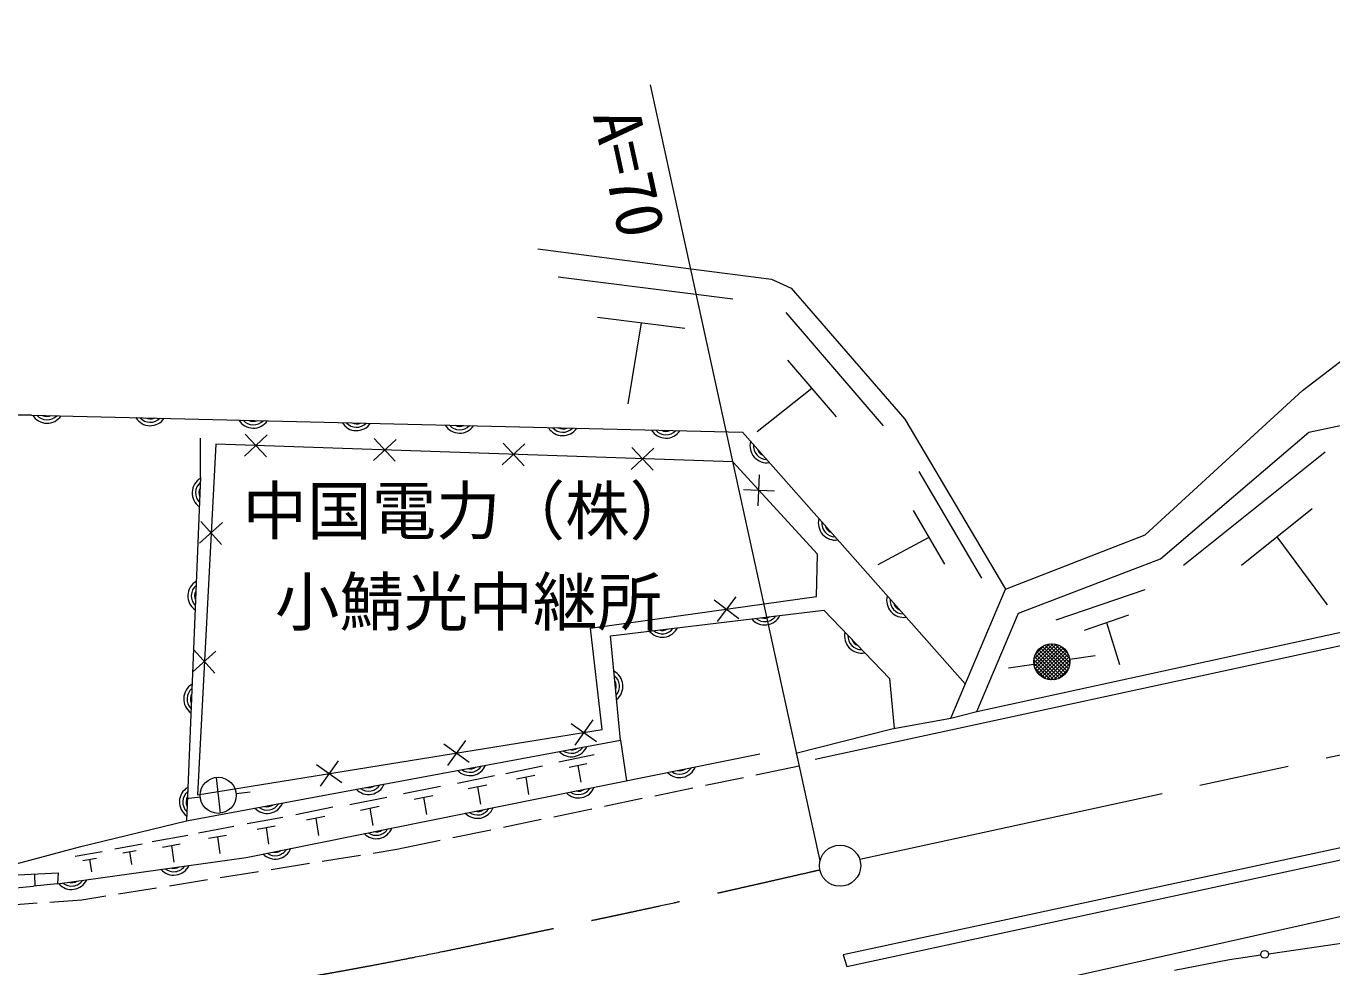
# Model space of a CAD drawing. Units: millimetres, scale not verified. Extents: x 40000 to 680000, y 20000 to 380000.
# Drawn here: x 241508 to 292128, y 256895 to 293384 of the extents above; entities that cross this region are included whole.
import ezdxf
from ezdxf.enums import TextEntityAlignment as Align

# ---------------------------------------------------------------- set-up
doc = ezdxf.new("R2010")
doc.units = ezdxf.units.MM
doc.header["$LTSCALE"] = 1000
doc.linetypes.add('CHAIN', pattern=[18.5, 12, -1.5, 3.5, -1.5])
for name, color, linetype, lineweight in [('M-BGD', 7, 'Continuous', 13), ('M-BMK', 2, 'CHAIN', 13), ('M-BMK-SRVR', 3, 'Continuous', 13), ('M-STR-STRD', 7, 'Continuous', 13)]:
    doc.layers.add(name, color=color, linetype=linetype, lineweight=lineweight)
doc.styles.add('ＭＳ ゴシック', font='')
doc.styles.get('ＭＳ ゴシック').set_extended_font_data('MS Gothic')

msp = doc.modelspace()

# ---------------------------------------------------------------- linework, layer by layer
at = {"layer": 'M-BGD'}
for p, q in [((291237, 277636), (365067, 293384)), ((378783, 288021), (272103, 264936)), ((261350, 284748), (267192, 283986)), ((278368, 266799), (360156, 284664)), ((290983, 279245), (298349, 284918)), ((267192, 283986), (270409, 283563)), ((262132, 283658), (268900, 282811)), ((270409, 283563), (271171, 283224)), ((271171, 283224), (275574, 278144)), ((263654, 282093), (267038, 281669)), ((270965, 282279), (274730, 277882)), ((265346, 281881), (264837, 278738)), ((271027, 280427), (272909, 278229)), ((271968, 279328), (269854, 277646)), ((284887, 273657), (290983, 279245)), ((241711, 278297), (240317, 278291)), ((275574, 278144), (279469, 271540)), ((248269, 275895), (248274, 277402)), ((249974, 276706), (250851, 277525)), ((250822, 276677), (250003, 277554)), ((285480, 272726), (291237, 277636)), ((254971, 276535), (255849, 277354)), ((255820, 276506), (255000, 277383)), ((259969, 276364), (260846, 277183)), ((260817, 276335), (259998, 277212)), ((264966, 276193), (265843, 277012)), ((265814, 276164), (264995, 277042)), ((286370, 272482), (291862, 276868)), ((269892, 274782), (269944, 275981)), ((276119, 276113), (278543, 271967)), ((269318, 275408), (270517, 275356)), ((275896, 274592), (277108, 272519)), ((288620, 272480), (291366, 274673)), ((249126, 274131), (248234, 273327)), ((249082, 273283), (248278, 274175)), ((276502, 273555), (274528, 272495)), ((279469, 271540), (284887, 273657)), ((289993, 273576), (291946, 270941)), ((279977, 270609), (285480, 272726)), ((277352, 266545), (279469, 271540)), ((281435, 270351), (284885, 271534)), ((268177, 271135), (269135, 270413)), ((269017, 271253), (268295, 270295)), ((278368, 266799), (279977, 270609)), ((282534, 269957), (284259, 270548)), ((283396, 270253), (283890, 268624)), ((280575, 268679), (281323, 269428)), ((280579, 268825), (281177, 269423)), ((280594, 268558), (281445, 269408)), ((280630, 268452), (281550, 269372)), ((280638, 269026), (280976, 269364)), ((280679, 268359), (281643, 269324)), ((281871, 268366), (280909, 269328)), ((281918, 268460), (281002, 269376)), ((281953, 268566), (281109, 269410)), ((281971, 268689), (281232, 269429)), ((281964, 268838), (281381, 269421)), ((281897, 269047), (281590, 269354)), ((248867, 269137), (247975, 268334)), ((248823, 268290), (248019, 269181)), ((281354, 268034), (280577, 268811)), ((281471, 268058), (280601, 268928)), ((281573, 268098), (280641, 269030)), ((281663, 268149), (280692, 269120)), ((280738, 268278), (281725, 269264)), ((281743, 268211), (280754, 269200)), ((280808, 268206), (281796, 269194)), ((281812, 268283), (280826, 269269)), ((280888, 268145), (281858, 269114)), ((280979, 268094), (281908, 269023)), ((281083, 268056), (281946, 268920)), ((281201, 268033), (281969, 268801)), ((281965, 268832), (282954, 268979)), ((280580, 268627), (279591, 268481)), ((281214, 268032), (280575, 268672)), ((281033, 268072), (280615, 268490)), ((281343, 268033), (281969, 268660)), ((281529, 268079), (281924, 268473)), ((274980, 268077), (275156, 266158)), ((277352, 266545), (278368, 266799)), ((262643, 266338), (263616, 265635)), ((263481, 266473), (262778, 265500)), ((275066, 266122), (277352, 266545)), ((271341, 265190), (275066, 266122)), ((257707, 265542), (258679, 264840)), ((258544, 265677), (257842, 264705)), ((264549, 265695), (264779, 264112)), ((252770, 264747), (253743, 264044)), ((253608, 264882), (252905, 263909)), ((262154, 264849), (263534, 265127)), ((262554, 264642), (263245, 264781)), ((248870, 264245), (249032, 262854)), ((258235, 264026), (259666, 264315)), ((260101, 264400), (261532, 264688)), ((260517, 264186), (261232, 264330)), ((260874, 264258), (260985, 263585)), ((262899, 264712), (263006, 264063)), ((267844, 263941), (269312, 264246)), ((269802, 264347), (271480, 264696)), ((256142, 263614), (257573, 263903)), ((258650, 263812), (259366, 263956)), ((259008, 263884), (259119, 263212)), ((265885, 263534), (267354, 263839)), ((248255, 263475), (247709, 263417)), ((249647, 263624), (250193, 263682)), ((254060, 263193), (255491, 263481)), ((256557, 263400), (257273, 263544)), ((256915, 263472), (257025, 262800)), ((263927, 263128), (265396, 263433)), ((251963, 262812), (253394, 263100)), ((252378, 262598), (253094, 262742)), ((254476, 262979), (255191, 263123)), ((254833, 263051), (254944, 262379)), ((261969, 262721), (263437, 263026)), ((243632, 261562), (247720, 262556)), ((248186, 262096), (249566, 262349)), ((250074, 262454), (251454, 262707)), ((250470, 262241), (251160, 262368)), ((250815, 262304), (250910, 261657)), ((252736, 262670), (252846, 261997)), ((260010, 262315), (261479, 262620)), ((246400, 261756), (247780, 262010)), ((248582, 261883), (249272, 262010)), ((248927, 261946), (249021, 261299)), ((255884, 261459), (257563, 261807)), ((258052, 261909), (259521, 262213)), ((239167, 260364), (243632, 261562)), ((243405, 261184), (244456, 261376)), ((244952, 261479), (246004, 261672)), ((245254, 261317), (245779, 261413)), ((245516, 261365), (245589, 260871)), ((246796, 261544), (247486, 261670)), ((247141, 261607), (247236, 260959)), ((252986, 260994), (254467, 261231)), ((254961, 261311), (255884, 261459)), ((243706, 261021), (244232, 261118)), ((243969, 261070), (244041, 260576)), ((251011, 260677), (252492, 260915)), ((239167, 260364), (242747, 260545)), ((241859, 260025), (241849, 260485)), ((242747, 260545), (242724, 260117)), ((247062, 260044), (248543, 260282)), ((249036, 260361), (250518, 260598)), ((239083, 259772), (241792, 260026)), ((242724, 260117), (241792, 260026)), ((245087, 259728), (246568, 259965)), ((278368, 255708), (298095, 260110)), ((240435, 259269), (241931, 259376)), ((242430, 259412), (243670, 259501)), ((243670, 259501), (244593, 259649)), ((289668, 257403), (293033, 257893)), ((286025, 256764), (288164, 257184)), ((288164, 257184), (289372, 257359))]:
    msp.add_line(p, q, dxfattribs=at)
for points in [[(241711, 278297), (269282, 277631), (277907, 267874)], [(248269, 275895), (247720, 262556), (264549, 265695), (264157, 269739), (272429, 270729), (274980, 268077)], [(242724, 260117), (250034, 261143), (269952, 265157)]]:
    msp.add_lwpolyline(points, dxfattribs=at)
msp.add_lwpolyline([(272153, 271267), (272191, 272904), (268907, 276483), (248858, 277169), (248153, 263574), (263840, 266101), (263384, 270030)], close=True, dxfattribs=at)
for centre, radius in [((281273, 268730), 700), ((248951, 263550), 700), ((289520, 257381), 150)]:
    msp.add_circle(centre, radius, dxfattribs=at)
for centre, radius, start, end in [((242320, 278636), 654, 211.3952, 325.8371), ((242320, 278636), 523, 221.2065, 316.0258), ((242320, 278636), 392, 243.0829, 294.1494), ((246319, 278540), 654, 211.3952, 325.8371), ((246319, 278540), 523, 221.2065, 316.0258), ((246319, 278540), 392, 243.0829, 294.1494), ((250317, 278443), 654, 211.3952, 325.8371), ((250317, 278443), 523, 221.2065, 316.0258), ((250317, 278443), 392, 243.0829, 294.1494), ((254316, 278347), 654, 211.3952, 325.8371), ((254316, 278347), 523, 221.2065, 316.0258), ((254316, 278347), 392, 243.0829, 294.1494), ((258315, 278250), 654, 211.3952, 325.8371), ((258315, 278250), 523, 221.2065, 316.0258), ((258315, 278250), 392, 243.0829, 294.1494), ((262314, 278153), 654, 211.3952, 325.8371), ((262314, 278153), 523, 221.2065, 316.0258), ((262314, 278153), 392, 243.0829, 294.1494), ((266313, 278057), 654, 211.3952, 325.8371), ((266313, 278057), 523, 221.2065, 316.0258), ((266313, 278057), 392, 243.0829, 294.1494), ((270224, 277100), 654, 164.257, 278.6988), ((270224, 277100), 523, 174.0682, 268.8876), ((270224, 277100), 392, 195.9447, 247.0111), ((248598, 275281), 654, 120.4218, 234.8636), ((248598, 275281), 523, 130.233, 225.0524), ((248598, 275281), 392, 152.1095, 203.1759), ((272873, 274103), 654, 164.257, 278.6988), ((272873, 274103), 523, 174.0682, 268.8876), ((272873, 274103), 392, 195.9447, 247.0111), ((248433, 271284), 654, 120.4218, 234.8636), ((248433, 271284), 523, 130.233, 225.0524), ((248433, 271284), 392, 152.1095, 203.1759), ((275522, 271106), 654, 164.257, 278.6988), ((275522, 271106), 523, 174.0682, 268.8876), ((275522, 271106), 392, 195.9447, 247.0111), ((270141, 270811), 654, 219.6028, 334.0446), ((270141, 270811), 523, 229.414, 324.2334), ((270141, 270811), 392, 251.2905, 302.3569), ((266169, 270336), 654, 219.6028, 334.0446), ((266169, 270336), 523, 229.414, 324.2334), ((266169, 270336), 392, 251.2905, 302.3569), ((273889, 269722), 654, 166.6613, 281.1031), ((273889, 269722), 523, 176.4725, 271.2919), ((273889, 269722), 392, 198.349, 249.4154), ((263991, 267782), 654, 308.3114, 62.7532), ((248269, 267288), 654, 120.4218, 234.8636), ((263991, 267782), 523, 318.1226, 52.942), ((263991, 267782), 392, 339.9991, 31.0655), ((248269, 267288), 523, 130.233, 225.0524), ((248269, 267288), 392, 152.1095, 203.1759), ((262646, 265701), 654, 223.3449, 337.7867), ((262646, 265701), 523, 233.1561, 327.9755), ((262646, 265701), 392, 255.0326, 306.099), ((258714, 264967), 654, 223.3449, 337.7867), ((258714, 264967), 523, 233.1561, 327.9755), ((258714, 264967), 392, 255.0326, 306.099), ((266843, 264891), 654, 224.1712, 338.613), ((266843, 264891), 523, 233.9824, 328.8018), ((266843, 264891), 392, 255.8589, 306.9253), ((248104, 263291), 654, 120.4218, 234.8636), ((254782, 264234), 654, 223.3449, 337.7867), ((254782, 264234), 523, 233.1561, 327.9755), ((254782, 264234), 392, 255.0326, 306.099), ((262922, 264101), 654, 224.1712, 338.613), ((262922, 264101), 523, 233.9824, 328.8018), ((262922, 264101), 392, 255.8589, 306.9253), ((248104, 263291), 523, 130.233, 225.0524), ((248104, 263291), 392, 152.1095, 203.1759), ((250850, 263500), 654, 223.3449, 337.7867), ((250850, 263500), 523, 233.1561, 327.9755), ((250850, 263500), 392, 255.0326, 306.099), ((259001, 263311), 654, 224.1712, 338.613), ((259001, 263311), 523, 233.9824, 328.8018), ((259001, 263311), 392, 255.8589, 306.9253), ((255080, 262521), 654, 224.1712, 338.613), ((255080, 262521), 523, 233.9824, 328.8018), ((255080, 262521), 392, 255.8589, 306.9253), ((251158, 261731), 654, 224.1712, 338.613), ((251158, 261731), 523, 233.9824, 328.8018), ((251158, 261731), 392, 255.8589, 306.9253), ((247230, 261107), 654, 220.7728, 335.2147), ((247230, 261107), 523, 230.584, 325.4034), ((247230, 261107), 392, 252.4605, 303.527), ((243269, 260551), 654, 220.7728, 335.2147), ((243269, 260551), 523, 230.584, 325.4034), ((243269, 260551), 392, 252.4605, 303.527)]:
    msp.add_arc(centre, radius, start, end, dxfattribs=at)
at = {"layer": 'M-BMK'}
msp.add_line((273823, 261067), (369639, 281915), dxfattribs=at)
msp.add_open_spline([(231800, 253999), (235507, 254263), (236508, 254361), (239518, 254677), (244375, 255187), (247087, 255586), (251900, 256413), (255988, 257115), (258260, 257614), (262320, 258464), (266219, 259279), (267466, 259562), (272278, 260660)], degree=3, knots=[0, 0, 0, 0, 1, 1, 1, 2, 2, 2, 3, 3, 3, 4, 4, 4, 4], dxfattribs=at)
at = {"layer": 'M-BMK-SRVR'}
msp.add_line((272284, 261010), (265717, 291100), dxfattribs=at)
msp.add_circle((273062, 260821), 800, dxfattribs=at)
at = {"layer": 'M-STR-STRD'}
for p, q in [((311694, 265651), (273184, 257362)), ((273329, 256905), (311837, 265251)), ((273184, 257362), (273329, 256905))]:
    msp.add_line(p, q, dxfattribs=at)

# ---------------------------------------------------------------- texts
at = {"layer": 'M-BGD', "style": 'ＭＳ ゴシック'}
for s, p in [('中国電力（株）', (258652, 274588)), ('小鯖光中継所', (258652, 271052))]:
    msp.add_text(s, height=1833, dxfattribs=at).set_placement(p, align=Align.MIDDLE_CENTER)
at = {"layer": 'M-BMK-SRVR', "style": 'ＭＳ ゴシック'}
msp.add_text('A=70', height=1833, rotation=282.311, dxfattribs=at).set_placement((264366, 290117), align=Align.MIDDLE_LEFT)

doc.saveas('drawing.dxf')
